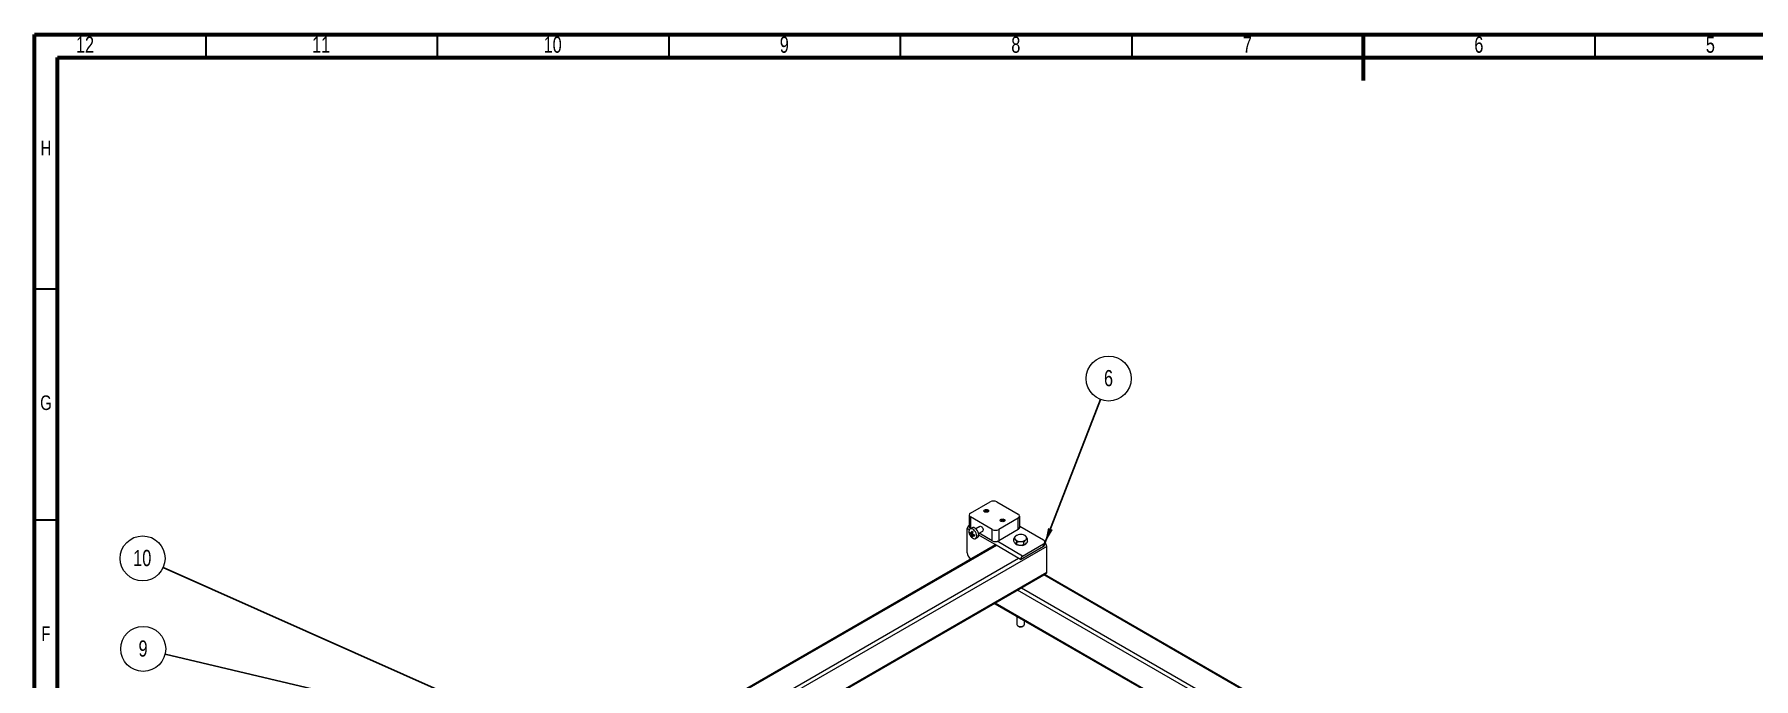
# Model space of a CAD drawing. Header units: millimetres. Extents: x 15 to 589, y 5 to 415.
# Drawn here: x 15 to 386.3, y 275.7 to 415 of the extents above; entities that cross this region are included whole.
import ezdxf

# ---------------------------------------------------------------- set-up
doc = ezdxf.new("R2010")
doc.units = ezdxf.units.MM
doc.styles.add('SLDTEXTSTYLE0', font='TXT', dxfattribs={"width": 0.75})
doc.dimstyles.new('SLDDIMSTYLE0', dxfattribs={"dimtxt": 0.18, "dimasz": 3.302, "dimexe": 0, "dimexo": 0.0625, "dimgap": 0, "dimtad": 0, "dimtih": 1, "dimtoh": 1, "dimdec": 0, "dimrnd": 1e-09, "dimzin": 0, "dimdsep": 46, "dimtxsty": 'Standard', "dimsah": 1, "dimcen": 0.09, "dimadec": 0, "dimazin": 0, "dimtfac": 3.302, "dimtdec": 0, "dimtofl": 0, "dimtmove": 0, "dimatfit": 3, "dimfxl": 1, "dimfrac": 2, "dimtolj": 1, "dimtzin": 0, "dimarcsym": 0})

# ---------------------------------------------------------------- blocks, each defined once
blk = doc.blocks.new('SW_NOTE_2')
at = {"color": 0, "linetype": 'Continuous', "lineweight": 0}
blk.add_circle((1.75, 4.53), 4.86, dxfattribs=at)
at = {"color": 0, "linetype": 'Continuous', "lineweight": 0, "insert": (1.72, 6.37), "char_height": 3.5, "attachment_point": 2, "style": 'SLDTEXTSTYLE0'}
blk.add_mtext('6', dxfattribs=at)
blk = doc.blocks.new('SW_NOTE_18')
at = {"color": 0, "linetype": 'Continuous', "lineweight": 0}
blk.add_circle((-4.73, 1.12), 4.86, dxfattribs=at)
at = {"color": 0, "linetype": 'Continuous', "lineweight": 0, "insert": (-4.76, 2.95), "char_height": 3.5, "attachment_point": 2, "style": 'SLDTEXTSTYLE0'}
blk.add_mtext('9', dxfattribs=at)
blk = doc.blocks.new('SW_NOTE_19')
at = {"color": 0, "linetype": 'Continuous', "lineweight": 0}
blk.add_circle((-4.44, 1.98), 4.86, dxfattribs=at)
at = {"color": 0, "linetype": 'Continuous', "lineweight": 0, "insert": (-4.51, 3.81), "char_height": 3.5, "attachment_point": 2, "style": 'SLDTEXTSTYLE0'}
blk.add_mtext('10', dxfattribs=at)

msp = doc.modelspace()

# ---------------------------------------------------------------- linework, layer by layer
at = {"color": 7, "linetype": 'Continuous', "lineweight": 60}
for p, q in [((15, 415), (589, 415)), ((15, 5), (15, 415)), ((302, 415), (302, 405)), ((20, 410), (584, 410)), ((20, 10), (20, 410))]:
    msp.add_line(p, q, dxfattribs=at)
at = {"color": 7, "linetype": 'Continuous', "lineweight": 30}
for p, q in [((52, 415), (52, 410)), ((102, 415), (102, 410)), ((152, 415), (152, 410)), ((202, 415), (202, 410)), ((252, 415), (252, 410)), ((352, 415), (352, 410)), ((15, 360), (20, 360)), ((20, 310), (15, 310))]:
    msp.add_line(p, q, dxfattribs=at)
at = {"color": 7, "linetype": 'Continuous', "lineweight": 15}
for p, q in [((217.18, 311.49), (221.42, 313.94)), ((220.56, 311.93), (220.56, 311.93)), ((220.58, 311.93), (220.58, 311.93)), ((222.83, 313.94), (227.5, 311.25)), ((216.89, 311.08), (216.89, 308.63)), ((217.5, 308.32), (217.07, 308.08)), ((221.84, 307.98), (217.18, 310.67)), ((217.18, 310.67), (217.18, 308.22)), ((217.25, 308.18), (217.18, 308.22)), ((219.21, 308.62), (218.32, 308.11)), ((227.5, 310.43), (223.26, 307.98)), ((224.1, 309.89), (224.1, 309.89)), ((224.12, 309.89), (224.12, 309.89)), ((227.5, 307.98), (227.5, 310.43)), ((227.79, 308.39), (227.79, 310.84)), ((232.95, 305.65), (227.79, 308.63)), ((222.59, 304.61), (148.62, 261.91)), ((216.47, 302.92), (216.47, 308.14)), ((217.19, 307.23), (217.03, 307.14)), ((217.34, 307.15), (217.62, 307.31)), ((217.56, 306.58), (217.39, 306.48)), ((217.84, 306.83), (217.58, 306.68)), ((218.27, 306), (218.7, 306.25)), ((218.92, 307.07), (219.81, 307.58)), ((221.84, 305.53), (219.05, 307.14)), ((221.84, 305.53), (221.84, 307.98)), ((228, 301.49), (222.34, 304.75)), ((222.34, 304.75), (222.34, 304.47)), ((223.26, 307.98), (223.26, 305.53)), ((227.5, 307.98), (223.26, 305.53)), ((226.5, 305.44), (226.5, 305.97)), ((226.67, 305.12), (226.85, 304.93)), ((226.85, 304.93), (227.03, 304.74)), ((227.21, 304.67), (227.03, 304.74)), ((227.08, 306.64), (227.05, 306.62)), ((227.21, 304.67), (227.21, 305.21)), ((227.58, 304.54), (227.96, 304.54)), ((227.96, 304.54), (228.33, 304.53)), ((228.42, 302.22), (232.95, 304.84)), ((228.71, 304.65), (228.71, 305.18)), ((228.9, 304.71), (229.1, 304.89)), ((228.96, 306.62), (228.92, 306.64)), ((229.1, 304.89), (229.3, 305.08)), ((229.5, 305.38), (229.3, 305.08)), ((229.5, 305.38), (229.5, 305.92)), ((232.95, 304.35), (232.95, 304.84)), ((233.24, 304.75), (233.24, 305.24)), ((217.35, 301.59), (217.18, 301.69)), ((228, 301.49), (232.95, 304.35)), ((233.65, 298.71), (233.65, 304.26)), ((159.43, 255.66), (233.53, 298.44)), ((386.39, 209.76), (233.16, 298.22)), ((222.46, 291.91), (375.57, 203.52)), ((227.2, 289.17), (227.2, 287.41)), ((227.43, 287.08), (227.54, 287.02)), ((228.45, 287.02), (228.56, 287.08)), ((228.8, 287.41), (228.8, 288.25))]:
    msp.add_line(p, q, dxfattribs=at)
at = {"color": 8, "linetype": 'Continuous', "lineweight": 15}
for p, q in [((222.76, 304.51), (148.79, 261.81)), ((216.9, 307.89), (216.47, 308.14)), ((217.26, 306.92), (217.58, 307.1)), ((217.63, 306.94), (217.35, 306.77)), ((217.36, 307.2), (217.63, 307.35)), ((217.88, 306.81), (217.65, 306.68)), ((222.34, 304.75), (218.94, 306.72)), ((228.42, 302.22), (222.92, 305.4)), ((153.6, 259.03), (227.57, 301.73)), ((233.65, 304.26), (154.45, 258.54)), ((159.26, 255.76), (233.65, 298.71)), ((386.21, 209.66), (232.98, 298.12)), ((380.56, 206.4), (227.32, 294.86)), ((228.17, 295.34), (381.4, 206.89)), ((222.51, 292.08), (375.75, 203.62))]:
    msp.add_line(p, q, dxfattribs=at)
at = {"color": 7, "linetype": 'Continuous', "lineweight": 15, "flags": 128}
for points in [[(220.94, 312.19), (221.05, 312.1), (221.09, 311.99), (221.07, 311.88), (220.97, 311.79), (220.83, 311.72), (220.64, 311.68), (220.45, 311.69), (220.28, 311.73), (220.14, 311.81), (220.07, 311.91), (220.06, 312.02), (220.12, 312.13), (220.24, 312.21), (220.41, 312.26), (220.6, 312.28), (220.78, 312.25), (220.94, 312.19)], [(218.7, 306.25), (218.76, 306.29), (218.87, 306.43), (218.93, 306.63), (218.94, 306.87), (218.9, 307.14), (218.81, 307.41), (218.67, 307.68), (218.5, 307.92), (218.3, 308.12), (218.09, 308.27), (217.88, 308.36), (217.68, 308.38), (217.51, 308.33), (217.5, 308.32)], [(219.21, 308.62), (219.3, 308.65), (219.44, 308.63), (219.59, 308.54), (219.72, 308.4), (219.84, 308.23), (219.91, 308.04), (219.94, 307.86)], [(224.48, 310.15), (224.58, 310.06), (224.63, 309.95), (224.6, 309.84), (224.51, 309.75), (224.36, 309.68), (224.18, 309.64), (223.99, 309.65), (223.81, 309.69), (223.68, 309.77), (223.6, 309.87), (223.59, 309.98), (223.65, 310.09), (223.78, 310.17), (223.94, 310.22), (224.13, 310.24), (224.32, 310.21), (224.48, 310.15)], [(216.83, 307.58), (216.84, 307.33), (216.91, 307.05), (217.03, 306.78), (217.18, 306.52), (217.37, 306.3), (217.58, 306.12), (217.79, 306), (218, 305.95), (218.18, 305.96), (218.33, 306.04), (218.45, 306.19), (218.51, 306.39), (218.52, 306.63), (218.48, 306.89), (218.38, 307.17), (218.25, 307.43), (218.07, 307.67), (217.87, 307.88), (217.66, 308.03), (217.45, 308.11), (217.26, 308.13), (217.08, 308.09), (216.95, 307.97), (216.86, 307.8), (216.83, 307.58)], [(229.24, 305.02), (229.23, 305.01), (229.1, 304.85), (228.91, 304.71), (228.68, 304.61), (228.4, 304.53), (228.11, 304.5), (227.81, 304.5), (227.53, 304.54)], [(227.2, 287.41), (227.2, 287.39), (227.24, 287.26), (227.36, 287.13), (227.53, 287.04), (227.74, 286.97), (227.97, 286.95)], [(227.97, 286.95), (228.21, 286.97), (228.43, 287.02), (228.61, 287.11), (228.73, 287.23), (228.79, 287.36), (228.8, 287.41)]]:
    msp.add_lwpolyline(points, dxfattribs=at)
at = {"color": 7, "linetype": 'Continuous', "lineweight": 15}
for centre, radius, start, end in [((220.57, 311.29), 0.65, 50.9645, 129.0348), ((222.13, 312.57), 1.54, 62.61, 117.39), ((217.39, 308.1), 0.925, 123.4394, 177.3446), ((217.39, 308.68), 0.503, 185.6912, 245.6278), ((217.33, 311.08), 0.437, 110.7829, 249.2171), ((224.11, 309.25), 0.65, 50.9645, 129.0348), ((227.35, 310.84), 0.437, 290.7836, 69.2164), ((227.29, 308.44), 0.503, 294.3756, 354.3032), ((219.16, 307.16), 2.13, 174.2102, 180.6491), ((218.34, 308.29), 1.74, 221.414, 231.9106), ((218.35, 308.52), 1.74, 221.4146, 231.9092), ((218.89, 306.85), 1.55, 183.0859, 194.0524), ((220.3, 306.79), 2.96, 164.9393, 172.0407), ((218.69, 308.29), 2.23, 234.3357, 240.7831), ((218.74, 309.37), 2.23, 234.3363, 240.7828), ((216.26, 304.42), 3.08, 64.3553, 66.3797), ((219.1, 306.72), 1.54, 183.0814, 194.057), ((220.52, 306.65), 2.97, 164.9439, 172.0361), ((218.99, 309.31), 2.95, 242.9861, 250.3477), ((219, 309.55), 2.95, 242.9869, 250.3466), ((214.78, 307.41), 3.01, 347.6089, 349.8521), ((220.12, 306.55), 2.12, 174.2066, 180.6526), ((219.65, 307.82), 0.286, 303.7983, 7.5128), ((222.55, 309.34), 1.54, 242.6091, 297.3909), ((222.55, 306.89), 1.54, 242.6091, 297.3909), ((227.2, 306.11), 0.499, 128.0987, 225.8226), ((227.42, 305.4), 0.758, 206.9035, 238.9785), ((227.9, 306.94), 1.58, 228.5652, 272.11), ((227.93, 305.18), 1.68, 86.363, 128.0957), ((227.87, 306.23), 1.71, 240.4362, 260.2385), ((228.06, 307.04), 1.68, 266.3629, 308.0964), ((228.09, 305.28), 1.58, 48.5634, 92.1113), ((228.09, 306.33), 1.82, 277.7411, 296.7177), ((228.79, 306.11), 0.499, 308.0995, 45.8231), ((232.79, 305.24), 0.437, 290.7841, 69.2159), ((232.74, 304.8), 0.503, 294.374, 354.307), ((232.73, 304.22), 0.925, 2.6554, 56.5606), ((218.01, 302.99), 1.54, 182.6053, 237.3947), ((228.92, 301.45), 0.922, 122.6052, 177.3946), ((233.37, 298.67), 0.283, 303.5047, 7.8063), ((222.57, 292.09), 0.209, 204.5726, 240.3851), ((227.97, 287.79), 0.876, 241.2208, 270.7506), ((228.02, 287.81), 0.904, 267.3434, 298.4387)]:
    msp.add_arc(centre, radius, start, end, dxfattribs=at)
for points, knots in [([(217.35, 306.77), (217.34, 306.78), (217.34, 306.8), (217.33, 306.84), (217.31, 306.88), (217.28, 306.9), (217.27, 306.92), (217.26, 306.92)], [0, 0, 0, 0, 0.2136455, 0.42737, 0.6396066, 0.8512049, 1, 1, 1, 1]), ([(217.28, 307.16), (217.28, 307.15), (217.3, 307.14), (217.33, 307.14), (217.35, 307.15), (217.36, 307.17), (217.36, 307.19), (217.36, 307.2)], [0, 0, 0, 0, 0.213649, 0.427375, 0.639611, 0.851208, 1, 1, 1, 1]), ([(217.65, 306.68), (217.64, 306.68), (217.61, 306.69), (217.59, 306.69), (217.57, 306.68), (217.56, 306.66), (217.56, 306.64), (217.56, 306.64)], [0, 0, 0, 0, 0.21365, 0.427381, 0.639619, 0.851217, 1, 1, 1, 1]), ([(217.58, 307.07), (217.58, 307.05), (217.57, 307.03), (217.59, 306.99), (217.61, 306.96), (217.63, 306.93), (217.65, 306.92), (217.66, 306.92)], [0, 0, 0, 0, 0.2136455, 0.42737, 0.6396066, 0.8512049, 1, 1, 1, 1]), ([(226.89, 306.5), (226.82, 306.43), (226.68, 306.28), (226.56, 306.08), (226.5, 305.97)], [0, 0, 0, 0, 0.504003, 1, 1, 1, 1]), ([(226.5, 305.97), (226.54, 305.96), (226.64, 305.93), (226.77, 305.84), (226.84, 305.77), (226.85, 305.75)], [0, 0, 0, 0, 0.432394, 0.879549, 1, 1, 1, 1]), ([(226.67, 305.12), (226.67, 305.13), (226.61, 305.22), (226.55, 305.33), (226.5, 305.44)], [0, 0, 0, 0, 0.038984, 1, 1, 1, 1]), ([(226.85, 305.75), (226.91, 305.68), (227.04, 305.53), (227.15, 305.31), (227.21, 305.21)], [0, 0, 0, 0, 0.504003, 1, 1, 1, 1]), ([(227.05, 306.62), (227.02, 306.6), (226.96, 306.57), (226.91, 306.52), (226.89, 306.5)], [0, 0, 0, 0, 0.695883, 1, 1, 1, 1]), ([(227.21, 305.21), (227.29, 305.24), (227.53, 305.33), (227.79, 305.35), (227.96, 305.36)], [0, 0, 0, 0, 0.371091, 1, 1, 1, 1]), ([(227.58, 304.54), (227.55, 304.55), (227.42, 304.59), (227.29, 304.64), (227.21, 304.67)], [0, 0, 0, 0, 0.282236, 1, 1, 1, 1]), ([(227.96, 305.36), (227.97, 305.36), (228.17, 305.35), (228.43, 305.3), (228.65, 305.21), (228.71, 305.18)], [0, 0, 0, 0, 0.047238, 0.759411, 1, 1, 1, 1]), ([(228.71, 304.65), (228.65, 304.62), (228.53, 304.58), (228.4, 304.55), (228.33, 304.53)], [0, 0, 0, 0, 0.464963, 1, 1, 1, 1]), ([(228.71, 305.18), (228.76, 305.27), (228.87, 305.45), (229.01, 305.62), (229.09, 305.7), (229.1, 305.71)], [0, 0, 0, 0, 0.432389, 0.879545, 1, 1, 1, 1]), ([(228.9, 304.71), (228.9, 304.71), (228.83, 304.67), (228.77, 304.66), (228.71, 304.65)], [0, 0, 0, 0, 0.038982, 1, 1, 1, 1]), ([(229.14, 306.47), (229.08, 306.53), (229.01, 306.59), (228.96, 306.62), (228.96, 306.62)], [0, 0, 0, 0, 0.997217, 1, 1, 1, 1]), ([(229.1, 305.71), (229.17, 305.77), (229.31, 305.88), (229.43, 305.91), (229.5, 305.92)], [0, 0, 0, 0, 0.503996, 1, 1, 1, 1]), ([(229.5, 305.92), (229.45, 306.01), (229.35, 306.19), (229.23, 306.37), (229.16, 306.45), (229.14, 306.47)], [0, 0, 0, 0, 0.432385, 0.879553, 1, 1, 1, 1])]:
    msp.add_open_spline(points, degree=3, knots=knots, dxfattribs=at)

# ---------------------------------------------------------------- block references
at = {"color": 7, "linetype": 'Continuous', "lineweight": 0}
for name, p in [('SW_NOTE_2', (245.26, 336.06)), ('SW_NOTE_19', (42.81, 299.73)), ('SW_NOTE_18', (43.23, 281.02))]:
    msp.add_blockref(name, p, dxfattribs=at)

# ---------------------------------------------------------------- texts
at = {"color": 7, "linetype": 'Continuous', "lineweight": 0, "attachment_point": 2, "style": 'SLDTEXTSTYLE0'}
for s, insert, char_height in [('12', (25.93, 414.52), 3.5), ('11', (76.93, 414.52), 3.5), ('10', (126.93, 414.52), 3.5), ('9', (176.96, 414.52), 3.5), ('8', (226.96, 414.52), 3.5), ('7', (276.96, 414.52), 3.5), ('6', (326.96, 414.52), 3.5), ('5', (376.96, 414.52), 3.5), ('H', (17.49, 392.01), 3.17), ('G', (17.49, 336.95), 3.17), ('F', (17.47, 287.01), 3.17)]:
    msp.add_mtext(s, dxfattribs=dict(at, insert=insert, char_height=char_height))

# ---------------------------------------------------------------- leaders
at = {"color": 7, "linetype": 'Continuous', "lineweight": 0}
for points in [[(233.24, 305), (245.26, 336.06)], [(121.78, 264.58), (42.81, 299.73)], [(121.77, 262.46), (43.23, 281.02)]]:
    msp.add_leader(points, dimstyle='SLDDIMSTYLE0', dxfattribs=at)

doc.saveas('drawing.dxf')
